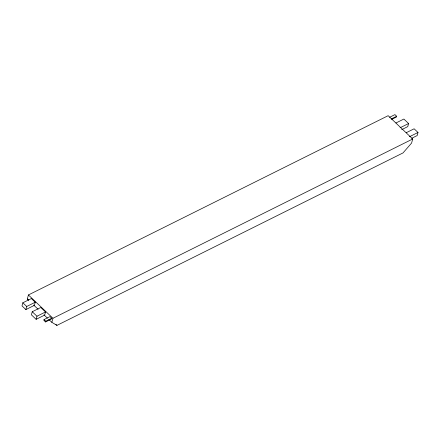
<?xml version="1.0" encoding="UTF-8"?>
<svg xmlns="http://www.w3.org/2000/svg" width="440" height="440" viewBox="0 0 440 440"><rect width="100%" height="100%" fill="white"/><g stroke="black" fill="none" stroke-linecap="round" stroke-linejoin="round"><path stroke-width="0.66" d="M22.836 302.797L22 305.894L25.883 309.584L34.408 305.333L35.244 302.236L31.361 298.546L22.836 302.797L26.719 306.488L25.883 309.584M28.798 300.416L27.324 299.013L28.419 294.959L388.163 115.682L412.693 138.996L411.598 143.055L403.024 152.911L56.947 325.38L51.854 322.333L48.912 319.534M32.241 311.74L31.405 314.837L36.135 319.33L44.666 315.079L45.502 311.982L40.772 307.489L32.241 311.74L36.971 316.234L36.135 319.33M44.033 319.567L43.824 320.326L45.546 321.959L51.502 318.989L51.706 318.23L49.99 316.597L44.033 319.567L45.749 321.2L45.546 321.959M51.854 322.333L52.949 318.274L412.693 138.996M389.576 117.293L394.939 114.62L396.655 116.254L396.451 117.013L391.683 119.389M395.945 122.986L403.865 119.037L408.595 123.536L407.759 126.627L401.665 129.663M406.197 132.732L414.117 128.788L418 132.473L417.164 135.57L411.681 138.303M391.292 118.927L396.655 116.254M26.719 306.488L35.244 302.236M400.065 127.782L408.595 123.536M36.971 316.234L45.502 311.982M409.47 136.725L418 132.473M45.749 321.2L51.706 318.23M27.324 299.013L28.457 299.695M28.419 294.959L52.949 318.274M55.963 324.445L56.947 325.38M33.704 305.08L38.115 309.276M44.006 314.87L47.438 318.137"/></g></svg>
